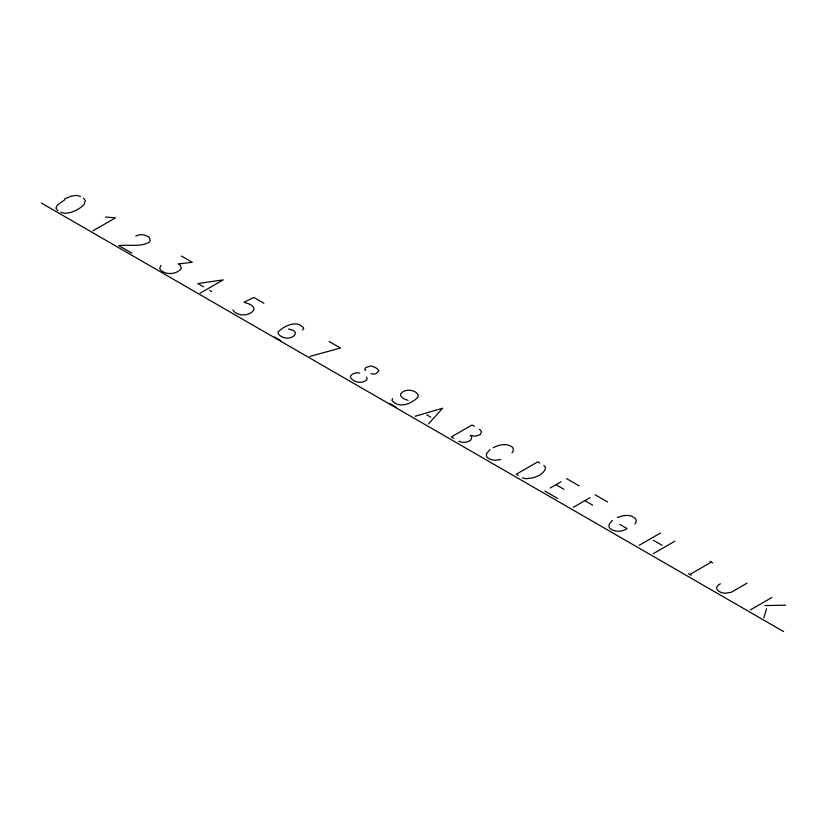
<?xml version="1.0" encoding="UTF-8"?>
<svg xmlns="http://www.w3.org/2000/svg" width="827" height="827" viewBox="0 0 827 827"><rect width="100%" height="100%" fill="white"/><g stroke="black" fill="none" stroke-linecap="round" stroke-linejoin="round"><path stroke-width="1.24" d="M763.89 617.779L766.526 608.734M392.649 398.655L391.895 400.268C398.831 409.076 411.846 403.845 418.09 396.95L418.069 394.582C414.492 389.155 404.114 388.556 400.516 394.117L400.919 396.267L403.131 398.49L408.042 400.371M634.898 523.977L636.004 522.25L636.139 519.966L635.219 518.24L631.373 516.017A10.865 6.275 0 0 0 621.418 516.224L617.397 517.433M160.903 265.446L159.621 268.486A12.219 7.061 0 0 0 168.367 273.53L172.554 273.406A13.832 7.991 0 0 0 181.289 268.362L180.555 265.333L178.094 263.916L192.267 262.304L181.402 256.029M511.954 452.896L513.102 451.191L513.319 448.937L512.482 447.262C506.91 442.827 498.97 444.678 493.223 447.717M302.548 330.035L303.757 328.236C297.286 319.377 283.971 325.879 277.986 332.04L278.399 334.036C282.286 338.853 291.063 339.897 295.032 334.635L295.322 332.464L293.502 330.418L288.447 329.022M428.479 423.91L442.631 408.218L415.206 416.239M612.331 520.359L609.096 524.411L608.972 526.706L609.902 528.412C614.74 532.226 622.1 532.143 627.031 528.546L619.878 524.421M489.935 449.609L486.607 453.63L486.41 455.894L487.258 457.548C491.031 460.67 496.2 460.68 500.697 459.398M92.903 230.867L115.48 217.832L105.515 217.025M135.762 236.088C140.021 233.659 145.583 234.496 149.346 237.525L150.183 240.554L148.963 242.414C139.835 247.211 128.65 244.379 118.799 245.619L131.855 253.155M200.144 293.182L223.228 279.867L197.839 283.537L203.463 286.783M550.337 487.94L561.068 481.748M573.39 507.282L590.085 497.637M639.137 545.334L660.577 532.96M653.413 553.583L674.853 541.209M689.904 574.496L711.313 562.133M720.369 583.81L718.363 584.968L716.554 587.449L716.782 588.814A10.203 5.892 0 0 0 724.462 593.259L731.13 592.339L746.998 583.18M750.471 609.85L771.922 597.466M309.836 356.406L340.476 348.022L329.094 341.458M764.737 605.571L785.65 605.209M359.724 373.132L356.954 372.76A7.888 4.559 0 0 0 350.514 376.481L350.421 377.484C353.791 382.425 361.42 384.017 366.237 380.244L367.209 378.683L366.588 377.091M371.023 373.69L373.287 374.176L376.016 373.566L378.942 370.909A12.054 6.957 0 0 0 370.413 365.989L365.813 367.684L364.759 369.255L365.606 370.558M522.333 477.82L525.941 478.74L532.671 477.861A21.099 12.188 0 0 0 543.877 471.39L545.107 469.715L545.407 467.503L543.835 465.405M80.508 196.464L76.466 195.389L71.194 196.164L64.878 198.707L64.878 199.679L57.218 205.21L55.885 208.249L57.766 210.565M60.774 212.301L64.785 213.387L70.078 212.632A35.509 20.499 0 0 0 84.054 204.558L85.367 200.527L83.517 198.201M458.768 441.215C462.665 443.003 467.389 442.786 470.811 440.078L471.803 437.132L470.253 435.343L475.422 436.253L480.477 434.495L481.459 431.56L479.474 429.254M263.896 303.251L253.879 297.462L244.017 302.196C247.49 303.685 251.884 304.036 253.858 307.778L253.703 310.032A12.508 7.216 0 0 1 245.454 314.798L241.536 314.891A12.281 7.092 0 0 1 232.925 309.918M595.078 494.753L607.587 501.979M539.731 463.037L537.705 461.859L516.203 474.274L518.229 475.453M566.547 478.585L579.272 485.935M709.979 561.357L712.657 562.908M474.378 426.318L472.031 424.964L451.325 436.914L453.672 438.269M585.289 500.893L592.649 505.142M653.382 540.289L662.138 545.344M556.395 484.942L563.88 489.264M426.763 414.854L430.888 417.232M209.676 290.37L211.598 291.476M688.571 573.721L691.248 575.272M544.869 491.104L557.594 498.443M274.388 336.94L280.735 340.61M389.476 403.338L396.102 407.163M41.35 203.039L783.655 631.611"/></g></svg>
